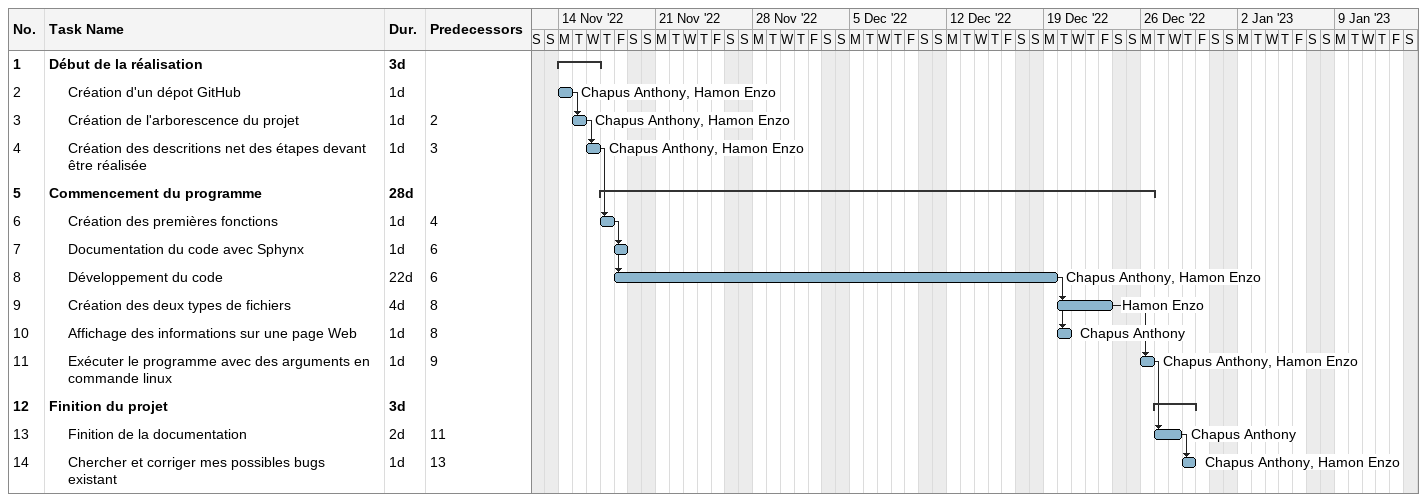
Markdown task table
| ID | Level | Task | Duration | Start | Finish | Predecessors | Resources |
|---|---|---|---|---|---|---|---|
| 1 | 1 | **Début de la réalisation** | 3d | 2022-11-14 | 2022-11-16 |  |  |
| 2 | 2 | Création d'un dépot GitHub | 1d | 2022-11-14 | 2022-11-14 |  | Chapus Anthony, Hamon Enzo |
| 3 | 2 | Création de l'arborescence du projet | 1d | 2022-11-15 | 2022-11-15 | 2 | Chapus Anthony, Hamon Enzo |
| 4 | 2 | Création des descritions net des étapes devant être réalisée | 1d | 2022-11-16 | 2022-11-16 | 3 | Chapus Anthony, Hamon Enzo |
| 5 | 1 | **Commencement du programme** | 28d | 2022-11-17 | 2022-12-26 |  |  |
| 6 | 2 | Création des premières fonctions | 1d | 2022-11-17 | 2022-11-17 | 4 |  |
| 7 | 2 | Documentation du code avec Sphynx | 1d | 2022-11-18 | 2022-11-18 | 6 |  |
| 8 | 2 | Développement du code | 22d | 2022-11-18 | 2022-12-19 | 6 | Chapus Anthony, Hamon Enzo |
| 9 | 2 | Création des deux types de fichiers | 4d | 2022-12-20 | 2022-12-23 | 8 | Hamon Enzo |
| 10 | 2 | Affichage des informations sur une page Web | 1d | 2022-12-20 | 2022-12-20 | 8 | Chapus Anthony |
| 11 | 2 | Exécuter le programme avec des arguments en commande linux | 1d | 2022-12-26 | 2022-12-26 | 9 | Chapus Anthony, Hamon Enzo |
| 12 | 1 | **Finition du projet** | 3d | 2022-12-27 | 2022-12-29 |  |  |
| 13 | 2 | Finition de la documentation | 2d | 2022-12-27 | 2022-12-28 | 11 | Chapus Anthony |
| 14 | 2 | Chercher et corriger mes possibles bugs existant | 1d | 2022-12-29 | 2022-12-29 | 13 | Chapus Anthony, Hamon Enzo |
